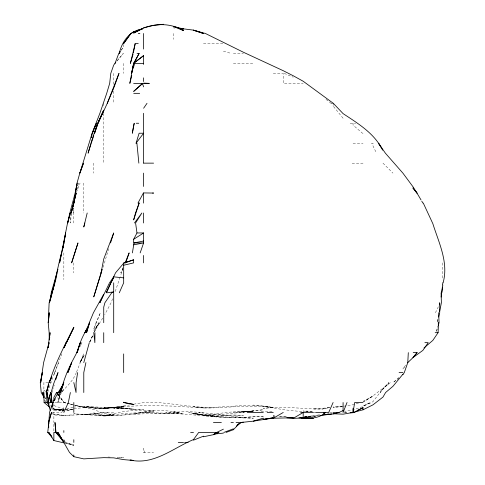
<?xml version="1.0" encoding="UTF-8"?>
<svg xmlns="http://www.w3.org/2000/svg" width="485" height="485" viewBox="0 0 485 485"><rect width="100%" height="100%" fill="white"/><g stroke="black" fill="none" stroke-linecap="round" stroke-linejoin="round"><path stroke-width="0.36" stroke-dasharray="2.42 1.82" d="M71.01 213.012L70.61 222.985L71.216 213.727M73.368 213.012L73.653 208.016M343.083 118.261L333.11 105.972L333.292 103.311M437.731 319.154L437.203 322.713L438.094 319.154M76.951 189.502L78.4 183.094L77.636 185.943M436.482 331.261L437.688 326.278M52.047 392.529L53.459 387.648M436.555 331.261L437.803 326.987M53.865 386.254L54.241 385.023M47.857 391.813L50.84 382.55L62.335 352.631M108.707 248.629L102.978 267.865M123.02 268.181L120.31 276.414M120.074 277.123L114.83 292.794M54.89 372.577L53.865 374.796L58.564 362.604M61.371 392.529L57.594 402.501L60.37 392.529L58.709 402.501L57.594 395.378M90.137 341.998L92.926 335.044M76.381 192.399L80.061 183.094M112.647 298.802L111.059 302.767L104.73 314.638M76.594 371.916L83.784 353.838L80.164 362.604L83.784 355.578L79.776 362.604L84.887 354.596M94.557 332.025L98.479 322.713L94.072 332.025M123.105 267.514L120.813 272.849L122.96 268.866M89.598 342.016L92.865 334.905M435.427 312.74L438.998 305.429M76.321 372.577C73.423 380.41 67.172 386.005 61.722 392.044L63.838 389.358L61.783 392.001M89.622 342.034L93.12 335.123M93.757 332.686L99.643 322.713L93.757 330.291L99.825 322.713L103.729 316.535M121.268 50.337L123.675 46.602L123.675 44.099M405.399 365.508L402.92 368.988L405.569 365.508M121.226 50.022L123.675 46.602M59.473 393.111L58.606 394.275L59.904 392.529M57.685 396.002L60.073 393.105L57.685 395.936M116.855 61.201L123.323 53.447L117.188 60.649M398.919 377.633L393.208 382.55L398.919 377.918M363.029 401.362L373.001 396.118L363.653 401.695L373.001 395.881L390.346 382.55L382.974 388.8L388.812 382.55L380.125 392.529L382.974 388.776L373.001 401.568L371.637 402.501L363.029 405.963L370.498 402.501L363.029 406.569L353.056 409.861L344.508 411.341M358.439 403.114L353.056 404.757L343.792 406.2M65.978 409.237L63.838 409.831L53.865 409.279L63.838 410.037L53.865 410.637L51.568 408.722M66.688 409.043L73.811 407.073M318.863 415.19L313.164 416.579L304.616 416.73M316.723 415.778L313.164 416.579L316.014 416.209M329.545 407.479L323.137 408.643L329.545 407.8M304.616 416.954L320.997 414.596M130.089 404.842L113.702 407.43L103.729 408L123.675 407.582L113.702 407.703L83.784 406.533L93.757 407.248L83.784 406.478L74.526 407.03M304.616 417.015L313.164 415.9L304.616 416.633M133.648 404.254C153.569 399.64 173.551 405.011 193.485 406.382C220.069 409.934 246.926 401.81 273.273 407.582C243.464 403.332 213.345 410.959 183.512 406.418C163.578 405.939 143.554 404.732 123.675 406.86C110.428 408.4 97.036 409.031 83.784 407.176L103.729 408.2L83.784 407.491L65.978 409.904M248.338 411.674L239.481 412.474L263.3 409.776C238.571 411.935 213.358 417.961 188.713 412.474L203.458 415.13L213.43 415.603L203.458 415.227L193.485 413.778L203.458 415.118L213.43 415.227L203.458 415.13L193.485 413.305L203.458 414.924L213.43 414.384L225.962 412.474L233.382 411.874L253.328 411.607L243.355 411.595L233.382 412.408L243.355 411.613M243.355 412.098L253.328 410.953M343.083 406.309L333.11 407.333L343.083 406.691L333.11 406.83M329.545 407.673L313.164 409.043L323.137 408.976C303.18 409.201 283.191 405.745 263.3 408.352L273.273 407.612L253.328 405.042M261.16 411.668L273.273 411.541M249.054 411.613L253.328 411.256L243.355 411.595M325.962 99.316L331.055 103.311L333.11 103.178M107.997 412.474C89.974 413.85 71.98 416.124 53.865 414.948L50.925 412.474M363.029 163.148L353.056 163.736L350.467 163.148M63.838 415.39L53.865 414.251L63.838 415.372L73.811 414.863M305.326 411.632L313.164 411.268L303.192 411.025L308.175 411.62M344.508 412.638L346.642 412.596M329.915 412.492L332.176 412.474M203.458 407.982L193.485 406.745L203.458 407.97L213.43 407.946M203.458 43.474L223.409 43.474M233.382 53.447L243.355 53.447M233.382 63.42L253.328 63.42M273.273 73.393L283.246 73.393L283.246 83.365L303.192 83.365M331.055 103.311L333.11 103.311L333.11 105.972M350.146 123.257L355.675 123.257M363.029 133.229L362.495 133.229L353.056 125.118L353.056 123.257M353.056 143.202L363.029 143.202M371.231 143.202L373.001 143.202L373.001 145.924L376.487 153.175M48.245 382.55L43.892 382.55L43.892 392.529M48.967 382.55L51.871 382.55M54.835 402.501L63.838 402.501L66.688 403.205L63.838 402.501L58.236 394.875M52.307 412.474L61.456 412.474L63.838 410.492L63.838 406.454M113.702 412.474L103.729 412.474L83.784 414.802L93.757 414.354L83.784 414.651L73.811 413.778L103.729 415.906L93.757 414.651L103.729 416.063L153.593 413.256L173.539 413.487L145.736 412.474L163.566 413.729L183.512 413.681L173.539 413.602C193.527 414.251 213.321 417.573 233.382 417.633L223.409 417.349L213.43 415.875L233.382 417.694L243.355 417.888L233.382 416.973L243.355 417.937L253.328 418.191C235.031 417.349 217.007 413.656 198.729 412.474L203.458 413.081C190.969 410.777 178.256 412.147 165.664 412.474L180.177 412.474L173.539 411.868L178.535 412.474C167.028 410.262 155.248 409.91 143.621 411.359L153.593 410.886L133.648 410.334L123.675 411.589L103.729 415.584L93.757 412.899L103.729 415.366L113.702 414.572L103.729 415.584L113.702 415.324L103.729 415.105C116.994 416.518 130.241 414.372 143.342 412.474L153.593 411.565L133.648 413.626L143.621 412.474L123.675 413.547L113.702 414.693L103.729 413.523L93.757 409.522L73.811 404.975L83.784 407.315L74.526 405.145M143.621 452.366L144.433 452.366L143.621 448.504L143.621 452.366L153.593 452.384M344.508 412.674L346.642 412.693M103.729 407.4L133.648 409.116L113.702 407.715M213.43 416.712L203.458 415.227L213.43 416.7L223.409 417.045M65.263 409.128L73.102 409.419M108.003 457.04L110.144 457.125M313.164 412.214L315.183 412.298M278.972 416.312L286.805 416.809M286.805 416.967L278.972 416.415M174.964 27.972L173.539 27.863L174.964 28.027M301.767 411.62L283.246 409.686L263.3 406.036M63.838 410.152L53.865 409.334L63.838 410.055L53.865 408.879L51.537 406.218M65.263 443.12L73.811 444.539L65.978 442.853M53.865 408.879L63.838 410.995L53.865 409.679L50.967 406.6M58.236 394.808L63.838 402.223L66.9 403.077M67.591 403.265L72.429 404.611M223.409 51.222L231.339 53.447M64.553 442.641L73.811 445.873L65.966 442.393M53.865 405.557L63.838 409.079M284.228 73.393L293.219 77.176M43.892 390.098L46.524 392.122M382.974 163.148L392.947 173.121M49.512 405.066L50.482 406.09M44.881 397.664L45.869 398.737M44.881 397.542L45.869 398.64M48.276 402.501L51.07 405.69M58.4 394.396L63.838 402.223M44.881 400.495L45.626 402.501M44.759 399.949L45.19 401.222M442.811 262.876L442.811 278.548M173.539 33.501L173.539 39.34M123.675 63.42L123.675 73.393M113.702 73.393L113.702 84.79M113.702 91.198L113.702 103.347M103.729 103.311L103.729 107.585M103.729 113.284L103.729 163.148M93.757 163.148L93.757 173.121M83.784 183.094L83.784 213.012M73.811 208.016L73.811 222.985M73.811 262.876L73.811 272.849M63.838 252.903L63.838 279.56M53.865 403.775L53.865 422.447M53.865 424.314L53.865 431.656M96.036 322.713L93.757 329.042L100.419 312.74L96.036 322.713M81.923 342.659L79.892 346.648L81.923 342.659M73.102 409.498L65.978 410.649L73.102 409.552M123.675 406.23L113.702 407.43L123.675 406.23M123.675 406.733L103.729 408.334L123.675 406.733M113.702 407.57L103.729 408.497L93.757 407.988L103.729 408.497L113.702 407.57M223.409 415.384L213.43 416.251L233.382 415.087L243.355 415.384L233.382 414.996L223.409 415.384M263.3 416.372L243.355 417.336L263.3 416.372M123.675 408.176L113.702 408.691L123.675 408.321L133.648 409.413L143.621 409.74L133.648 409.279L123.675 408.176M123.675 457.434L117.267 457.325L123.675 457.434M274.698 416.082L273.273 416.009L274.698 416.094M274.698 416.039L273.273 415.948L274.698 416.063M73.102 404.799L67.403 403.387L73.102 404.817"/><path stroke-width="0.73" d="M94.951 332.686L94.866 342.659L93.757 332.686M439.646 304.907L439.707 302.767L439.707 312.74L438.634 317.014M423.987 347.963L432.838 340.397L438.076 332.686L438.549 322.713L438.204 324.138M402.92 374.669L404.29 372.577L407.776 362.604L408.309 352.631M123.675 265.259L123.851 262.876L133.648 259.808L133.648 262.876L123.675 265.259L123.675 282.822L119.292 292.794M49.512 339.809L49.737 336.96M49.846 335.535L50.07 332.686L48.003 347.648M51.477 393.238L50.579 402.501L51.21 398.227M441.144 297.069L442.368 287.096M442.593 284.962L442.811 282.822M50.507 299.209L51.234 292.794L56.915 272.849M51.98 437.185L47.736 432.42L48.864 422.447M441.78 292.794L442.811 285.077M132.484 71.895L132.696 70.404M132.908 68.912L133.12 67.421M133.333 65.93L133.648 63.687L131.568 73.393L133.648 64.396M62.644 249.345L65.687 232.958L63.05 247.805M51.416 396.803L51.628 395.378M77.612 372.577L76.121 382.55L76.048 392.529L73.811 382.55M133.375 52.853L135.218 43.474L130.38 63.42L133.072 54.156M132.393 252.903L134.03 242.93L143.621 241.015M443.096 282.822C448.789 262.409 438.798 242.712 432.838 223.646L423.272 203.039M74.09 202.324L75.611 193.066L73.811 203.039L71.143 213.012L76.23 193.066L71.107 213.012L73.393 205.07M353.056 412.347L354.68 402.501L363.029 402.501M51.083 297.069L51.822 292.794L53.865 285.768L49.13 302.767L48.257 322.713L49.318 312.74L48.209 322.713L49.149 332.686L49.252 339.809M133.557 63.42L129.828 83.365L131.75 75.527M48.142 347.648L49.1 342.659L43.614 362.604L40.691 382.55L42.353 372.577L40.267 382.55L41.225 392.529L43.892 397.088M76.83 185.228L75.327 193.066L77.024 183.094L79.813 173.121L83.487 163.148L79.873 173.121L92.144 133.229L99.886 113.284L106.706 93.338L109.689 83.365L110.78 73.393L113.702 65.081L115.776 62.31M63.838 243.064L59.57 262.876L67.554 222.985L70.319 213.012L67.712 222.985C70.131 209.508 74.86 196.589 77.242 183.094M439.695 311.315L441.392 302.767L441.107 292.794M70.367 392.529L68.343 402.501L63.838 412.474M57.036 272.849C55.696 283.137 51.313 292.607 49.458 302.767C54.459 286.374 57.066 269.442 61.522 252.903M51.998 406.776L52.883 402.501L53.865 400.483M85.912 362.604L83.784 372.577L83.784 392.529M52.047 406.776L52.962 402.501L49.5 412.474L48.755 423.872M92.277 133.229L91.283 137.504L91.841 135.363M87.197 213.012L83.784 227.004L84.833 222.985M48.627 401.077L50.664 392.529L47.809 402.501L50.258 410.334M83.784 362.604L89.319 342.659M73.811 203.627L73.975 203.039M48.906 421.732L51.507 412.474L48.445 422.447L48.742 427.43M55.714 379.7L58.012 372.577L53.865 383.199L51.101 392.529L51.895 402.501L51.798 399.652M438.216 325.562L439.046 322.713L438.676 312.74M57.127 272.14L57.964 269.29M136.067 143.202L139.11 133.229L143.621 133.229L136.067 143.202L136.903 143.202L138.862 163.148M89.416 323.428L86.56 332.686L89.295 322.713L93.441 312.74L103.729 294.213L99.868 302.767L109.525 282.822L113.702 276.826M91.004 143.912L88.1 153.175C92.18 138.455 96.951 123.875 103.729 110.162L98.049 123.257L107.276 103.311L118.989 73.393L113.969 87.5M48.16 386.824L46.372 392.529L48.191 398.227M133.648 66.821L134.721 63.42M62.717 386.115L60.692 392.529C63.098 382.125 66.681 372.019 71.731 362.604L67.912 372.577L71.562 362.604L77.855 350.637L76.812 352.631L80.358 342.659L77.139 352.631C79.207 344.283 82.401 336.19 87.082 328.945M110.556 242.93L113.702 232.958L103.729 259.02L101.068 272.849L102.093 269.369L93.757 296.899L101.723 271.424M97.794 123.966L94.52 133.229L97.727 123.257L103.729 110.61M94.52 133.229L97.734 123.257M48.803 384.69L46.227 392.529L47.1 402.501L48.548 404.035M91.228 143.202L93.757 135.642M125.718 262.876L129.143 252.903L125.136 262.876M140.153 252.903L143.621 242.93L143.621 232.958L136.97 232.958L133.648 239.299L133.648 242.93L143.621 242.93L133.648 244.84M139.159 203.039L133.648 219.923L135.503 213.012L139.159 203.039L137.982 203.039L143.39 193.066M64.59 346.86L66.093 342.659L64.123 347.557M92.52 132.569L96.418 123.257L94.023 129.107M115.012 63.42L118.776 53.447L120.407 51.161M63.838 382.55L59.964 392.529L63.286 384.472M347.042 402.501L343.083 412.474L343.083 402.501M107.276 103.311L113.702 88.191M92.635 132.532L93.757 129.756M51.713 377.233L49.361 382.55C55.199 363.277 64.59 345.362 73.811 327.551L66.481 342.659L73.811 327.254M333.11 402.501L328.703 412.474L323.301 412.474M113.702 277.802L110.804 282.822L106.318 292.794L115.521 272.849L123.675 263.222M89.64 322.713L84.881 332.686L87.112 328.945M51.81 376.566L48.87 382.55L46.372 392.529L47.688 395.851M63.838 347.678L66.118 343.295M63.141 384.472L58.97 392.529L62.795 385.308M53.865 400.701L58.109 392.529L63.456 383.956M133.89 63.42L139.116 53.447L137.043 53.447M58.436 392.529L56.509 392.529L53.865 397.433L53.865 400.301M143.621 63.42L133.648 63.42L139.116 53.447M120.062 52.198L119.255 53.447C121.68 42.025 129.75 30.434 142.196 29.136L133.648 32.174L142.96 28.56M143.621 108.246L147.01 103.311M130.883 33.501L123.675 43.474L130.901 33.501L133.648 31.743M54.296 400.119L55.157 398.949L53.865 400.634M134.472 222.985L141.862 213.012L135.588 222.985L136.97 232.958M153.593 163.148L143.645 163.148M402.92 374.19L392.947 386.303L385.593 392.529L382.974 397.07L373.001 404.823L363.029 409.795L353.765 412.28M413.208 352.631L417.118 352.631L412.893 357.73L407.776 362.604M417.118 352.631L412.893 357.663L422.865 350.394L428.213 342.659L424.896 342.659M226.101 432.42L233.382 429.722L240.421 422.447L237.171 425.121M133.648 63.42L143.621 55.63L143.621 64.45M133.648 63.183L143.621 55.63M323.707 413.735L325.423 412.474C319.069 418.707 309.388 418.737 301.052 417.827M236.431 426.018L241.312 422.447L253.328 421.162L263.3 418.155L263.3 419.58L253.328 421.15M133.648 239.299L143.621 232.958M263.3 419.58L273.273 417.767L263.3 419.379L273.273 418.24L283.246 412.474M354.062 412.474L363.029 407.685L363.029 409.795M180.662 28.67L183.512 28.991L173.539 26.523L183.512 30.622C168.107 21.285 148.343 23.504 133.648 33.107L138.971 30.543M130.089 460.041C153.854 465.406 173.012 448.098 193.485 439.58L198.711 432.42L216.759 432.42L223.409 429.146M325.271 414.439L323.137 414.736L333.11 414.002L339.07 412.474L343.083 410.528M357.045 410.559L363.029 407.685M113.702 282.822L113.702 291.897L111.72 292.794L104.899 302.767L103.729 307.138L103.729 322.713M193.485 440.18L203.458 436.161M223.888 432.42L233.382 428.825L233.382 429.722M125.87 262.621L133.648 259.808M214.806 433.717L218.923 432.42L213.43 434.669L203.458 436.779M143.621 27.803L153.593 25.372L163.566 24.25M353.056 408.188L353.056 412.474L343.083 414.172L333.11 413.735M331.685 413.954L319.573 415.736M327.411 414.135L328.836 413.929M243.355 422.162L241.312 422.447M106.912 292.794L113.702 291.897M214.146 434.081L223.409 433.105M273.273 418.24L293.219 417.749L293.219 418.367L303.192 417.961L313.164 418.282M350.206 412.529L353.056 412.474M138.292 33.501L139.868 33.501M136.018 43.474L138.237 43.474M133.648 83.365L142.875 83.365L133.648 91.422L142.445 83.365L143.621 86.882M133.751 93.338L139.68 93.338M136.273 123.257L138.71 123.257M152.617 193.066L153.593 193.066L143.621 192.927M123.851 262.876L125.166 262.876M435.178 332.686L438.076 332.686M399.076 372.577L402.92 372.577M43.892 397.403L43.765 392.529L44.099 402.501L53.211 402.501M123.675 402.501L133.648 404.435L123.675 402.501L123.675 402.168L123.845 402.501M247.186 412.474L263.3 412.474M267.174 412.474L273.273 412.474M300.676 412.474L313.164 412.474M315.62 412.474L323.137 412.474M333.11 412.474L339.07 412.474M213.43 422.447L221.372 422.447M230.993 422.447L233.382 422.447M236.068 422.447L239.129 422.447M47.736 432.42L48.815 432.42L51.762 436.433M56.975 433.469L55.999 432.42L54.981 422.447L55.793 432.42L63.838 441.974L56.915 432.42L53.865 432.42L53.865 440.544L63.838 442.884M190.629 432.42L193.485 432.42M178.268 442.393L183.512 442.393M184.664 442.393L188.168 442.393M350.206 412.729L353.056 412.753M143.621 83.25L149.313 83.365L143.621 83.22M287.52 417.609L293.219 417.749M303.192 417.973L313.164 418.234L298.918 417.797M301.052 417.815L303.192 417.961L303.192 412.474L293.219 418.367L286.805 417.815M178.529 28.233L193.485 30.125L205.458 33.501L243.355 52.216L283.246 70.713L293.219 75.757L303.192 81.25L333.292 103.311L343.083 113.617C357.985 123.451 374.662 133.514 382.635 150.18M113.702 276.868L123.675 277.85M130.798 460.035L133.648 460.501L123.675 459.628L113.702 457.858L103.729 457.652L83.784 458.883L73.811 456.676L69.446 452.366L63.838 442.49M44.099 402.501L49.846 407.285M58.449 435.045L59.916 436.615M417.003 193.066L412.893 187.931L416.973 193.066L421.022 199.923M56.509 392.529L57.369 393.699M56.915 432.42L63.838 442.393L58.024 432.42L63.777 442.393M416.973 193.066L412.893 186.634L402.889 173.121L385.375 153.175L378.524 143.202L380.749 147.01M48.815 432.42L53.865 440.544M421.762 201.172L422.865 203.039M63.838 439.84L65.214 442.393M43.892 396.439L42.68 392.529L43.892 397.821M47.748 394.663L47.257 392.529L48.288 402.501M57.145 392.529L57.479 394.663M51.568 393.238L51.646 395.378M143.621 33.501L143.621 49.058M143.621 77.849L143.621 81.547M143.621 113.284L143.621 163.148M143.621 173.121L143.621 186.446M143.621 193.066L143.621 203.088M143.621 213.012L143.621 222.985M143.621 255.462L143.621 262.876M123.675 353.923L123.675 372.577M113.702 292.794L113.702 332.686M103.729 332.686L103.729 342.659M73.811 402.501L73.811 412.474M73.811 439.719L73.811 442.393M73.811 454.978L73.811 456.676M63.838 430.619L63.838 432.42M133.648 125.651L132.338 133.229L134.224 123.257L133.648 125.621M74.811 252.903L71.61 262.876L77.982 242.93L74.811 252.903M216.759 432.42L213.43 434.712L216.759 432.42M203.458 33.501L193.485 30.173L203.458 33.501"/></g></svg>
